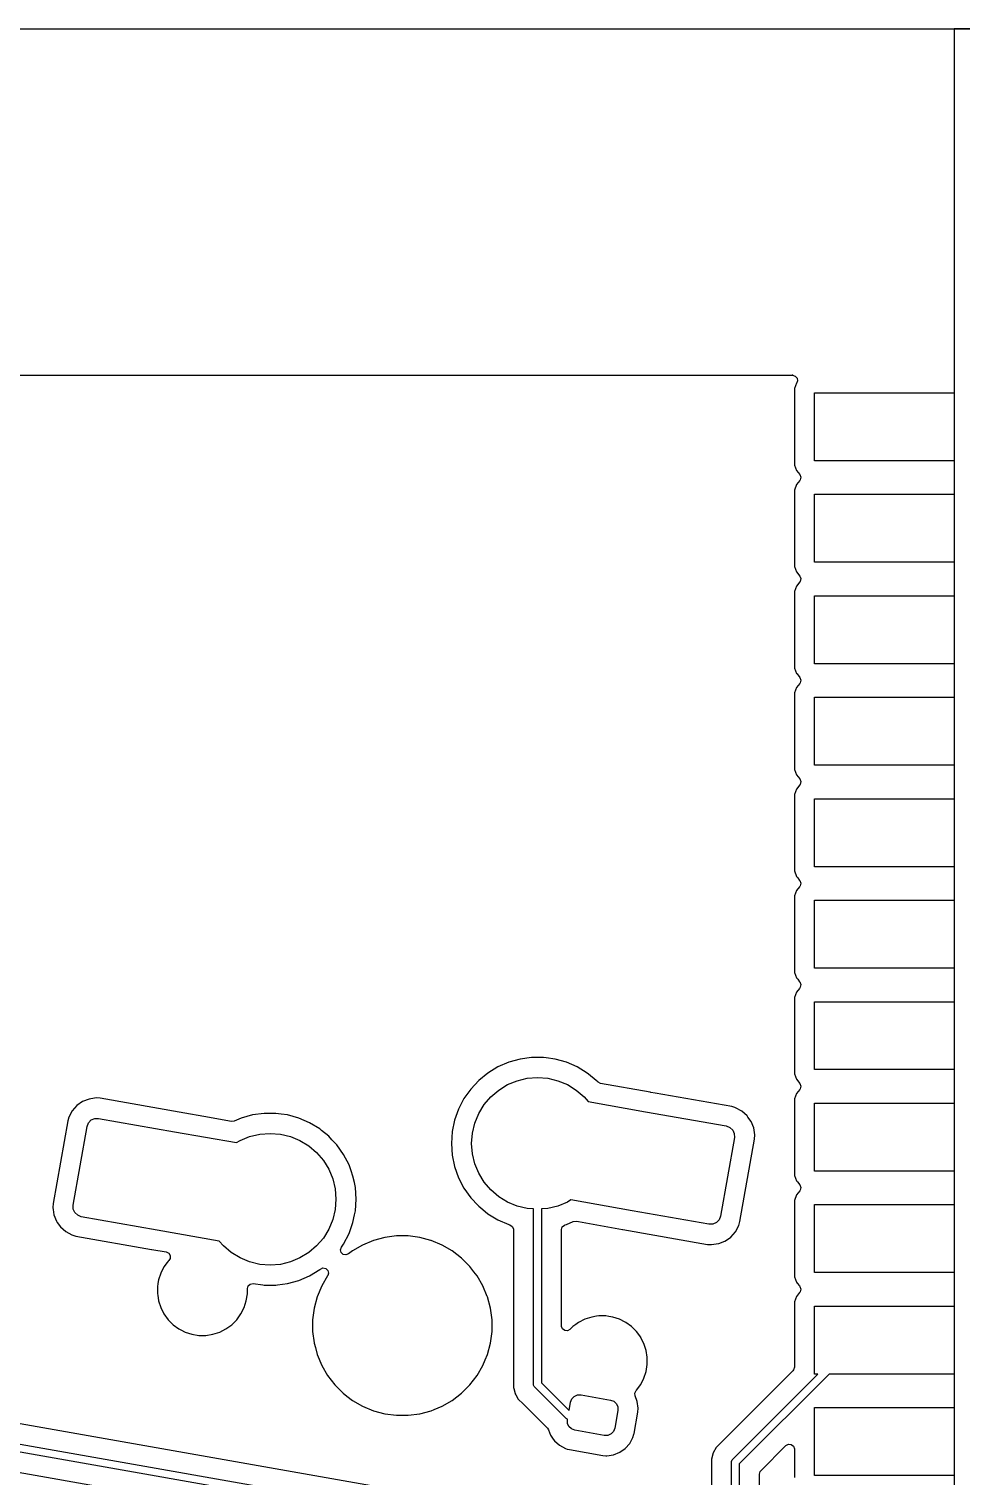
# Model space of a CAD drawing. Header units: millimetres. Extents: x 46 to 4458, y 59 to 1499.
# Drawn here: x 1813.52 to 1836.85, y 908.48 to 944.7 of the extents above; entities that cross this region are included whole.
import ezdxf

# ---------------------------------------------------------------- set-up
doc = ezdxf.new("R2010")
doc.units = ezdxf.units.MM
doc.layers.add('BLACK', color=7, linetype='Continuous')

msp = doc.modelspace()

# ---------------------------------------------------------------- linework, layer by layer
msp.add_lwpolyline([(1739.51188, 833.25441), (1638.06271, 833.5564), (1638.38771, 944.69762), (2107.13583, 944.69762), (2107.13583, 832.69492), (1950.85196, 832.69492)])
msp.add_lwpolyline([(1836.67813, 883.55889), (1852.75813, 883.55889), (1852.7581, 944.69762), (1836.6781, 944.69762)], close=True)
msp.add_point((1832.63461, 936.02944))
at = {"layer": 'BLACK', "linetype": 'Continuous'}
for p, q in [((1646.63262, 936.02944), (1832.63461, 936.02944)), ((1832.63461, 936.02944), (1832.70165, 936.00975)), ((1832.70165, 936.00975), (1832.74741, 935.95695)), ((1832.67827, 935.6433), (1832.67762, 935.63726)), ((1832.67762, 935.63726), (1832.67762, 935.63725)), ((1832.67762, 935.63725), (1832.67762, 933.84152)), ((1832.68403, 935.69687), (1832.67827, 935.6433)), ((1832.73432, 935.83172), (1832.68403, 935.69687)), ((1832.73857, 935.8395), (1832.73432, 935.83172)), ((1832.75735, 935.88779), (1832.73757, 935.84005)), ((1832.73757, 935.84005), (1832.73857, 935.8395)), ((1832.74741, 935.95695), (1832.75735, 935.88779)), ((1833.17812, 933.88939), (1833.17812, 935.58939)), ((1833.17812, 935.58939), (1836.67812, 935.58939)), ((1836.67812, 935.58939), (1836.67812, 933.88939)), ((1832.67762, 933.84152), (1832.67762, 933.84151)), ((1832.67762, 933.84151), (1832.68403, 933.7819)), ((1836.67812, 933.88939), (1833.17812, 933.88939)), ((1832.68403, 933.7819), (1832.73432, 933.64706)), ((1832.73432, 933.64706), (1832.73432, 933.64706)), ((1832.73432, 933.64706), (1832.8117, 933.5437)), ((1832.8117, 933.5437), (1832.83611, 933.47823)), ((1832.83611, 933.47823), (1832.82126, 933.40996)), ((1832.68403, 933.15687), (1832.67762, 933.09727)), ((1832.67762, 933.09727), (1832.67762, 933.09726)), ((1832.67762, 933.09726), (1832.67762, 933.09725)), ((1832.67762, 933.09725), (1832.67762, 931.30152)), ((1832.73432, 933.29172), (1832.68403, 933.15687)), ((1832.8117, 933.39508), (1832.73432, 933.29172)), ((1832.73432, 933.29172), (1832.73432, 933.29172)), ((1832.82126, 933.40996), (1832.8117, 933.39508)), ((1833.17812, 931.34939), (1833.17812, 933.04939)), ((1833.17812, 933.04939), (1836.67812, 933.04939)), ((1836.67812, 933.04939), (1836.67812, 931.34939)), ((1832.67762, 931.30152), (1832.67762, 931.30151)), ((1832.67762, 931.30151), (1832.68403, 931.2419)), ((1836.67812, 931.34939), (1833.17812, 931.34939)), ((1832.68403, 931.2419), (1832.73432, 931.10706)), ((1832.73432, 931.10706), (1832.73432, 931.10706)), ((1832.73432, 931.10706), (1832.8117, 931.0037)), ((1832.8117, 931.0037), (1832.83611, 930.93823)), ((1832.83611, 930.93823), (1832.82126, 930.86996)), ((1832.68403, 930.61687), (1832.67762, 930.55727)), ((1832.67762, 930.55727), (1832.67762, 930.55726)), ((1832.67762, 930.55726), (1832.67762, 930.55725)), ((1832.67762, 930.55725), (1832.67762, 928.76152)), ((1832.73432, 930.75172), (1832.68403, 930.61687)), ((1832.8117, 930.85508), (1832.73432, 930.75172)), ((1832.73432, 930.75172), (1832.73432, 930.75172)), ((1832.82126, 930.86996), (1832.8117, 930.85508)), ((1833.17812, 928.80939), (1833.17812, 930.50939)), ((1833.17812, 930.50939), (1836.67812, 930.50939)), ((1836.67812, 930.50939), (1836.67812, 928.80939)), ((1832.67762, 928.76152), (1832.67762, 928.76151)), ((1832.67762, 928.76151), (1832.68403, 928.7019)), ((1834.97812, 928.80939), (1833.17812, 928.80939)), ((1836.67812, 928.80939), (1834.97812, 928.80939)), ((1832.68403, 928.7019), (1832.73432, 928.56706)), ((1832.73432, 928.56706), (1832.73432, 928.56706)), ((1832.73432, 928.56706), (1832.74538, 928.55228)), ((1832.74538, 928.55228), (1832.81098, 928.46466)), ((1832.81098, 928.46466), (1832.8117, 928.4637)), ((1832.8117, 928.4637), (1832.83611, 928.39823)), ((1832.83611, 928.39823), (1832.82126, 928.32996)), ((1832.68403, 928.07687), (1832.67762, 928.01727)), ((1832.67762, 928.01727), (1832.67762, 928.01726)), ((1832.67762, 928.01726), (1832.67762, 928.01725)), ((1832.67762, 928.01725), (1832.67762, 926.22152)), ((1832.73432, 928.21172), (1832.68403, 928.07687)), ((1832.8117, 928.31508), (1832.73432, 928.21172)), ((1832.73432, 928.21172), (1832.73432, 928.21172)), ((1832.82126, 928.32996), (1832.8117, 928.31508)), ((1833.17812, 926.26939), (1833.17812, 927.96939)), ((1833.17812, 927.96939), (1836.67812, 927.96939)), ((1836.67812, 927.96939), (1836.67812, 926.26939)), ((1832.67762, 926.22152), (1832.67762, 926.22151)), ((1832.67762, 926.22151), (1832.68403, 926.1619)), ((1836.67812, 926.26939), (1833.17812, 926.26939)), ((1832.68403, 926.1619), (1832.73432, 926.02706)), ((1832.73432, 926.02706), (1832.73432, 926.02706)), ((1832.73432, 926.02706), (1832.8117, 925.9237)), ((1832.8117, 925.9237), (1832.83611, 925.85823)), ((1832.83611, 925.85823), (1832.82126, 925.78996)), ((1832.67772, 925.47818), (1832.67762, 925.47726)), ((1832.67762, 925.47726), (1832.67762, 925.47725)), ((1832.67762, 925.47725), (1832.67762, 923.68152)), ((1832.68403, 925.53687), (1832.67772, 925.47818)), ((1832.73432, 925.67172), (1832.68403, 925.53687)), ((1832.8117, 925.77508), (1832.73432, 925.67172)), ((1832.73432, 925.67172), (1832.73432, 925.67172)), ((1832.82126, 925.78996), (1832.8117, 925.77508)), ((1833.17812, 923.72939), (1833.17812, 925.42939)), ((1833.17812, 925.42939), (1836.67812, 925.42939)), ((1836.67812, 925.42939), (1836.67812, 923.72939)), ((1832.67762, 923.68152), (1832.67762, 923.68151)), ((1832.67762, 923.68151), (1832.68403, 923.6219)), ((1836.67812, 923.72939), (1833.17812, 923.72939)), ((1832.68403, 923.6219), (1832.73432, 923.48706)), ((1832.73432, 923.48706), (1832.73432, 923.48706)), ((1832.73432, 923.48706), (1832.76444, 923.44682)), ((1832.76444, 923.44682), (1832.80995, 923.38604)), ((1832.80995, 923.38604), (1832.8117, 923.3837)), ((1832.8117, 923.3837), (1832.83611, 923.31823)), ((1832.83611, 923.31823), (1832.82126, 923.24996)), ((1832.67803, 922.94107), (1832.67762, 922.93726)), ((1832.67762, 922.93726), (1832.67762, 922.93725)), ((1832.67762, 922.93725), (1832.67762, 921.14152)), ((1832.68403, 922.99687), (1832.67803, 922.94107)), ((1832.73432, 923.13172), (1832.68403, 922.99687)), ((1832.8067, 923.2284), (1832.73432, 923.13172)), ((1832.73432, 923.13172), (1832.73432, 923.13172)), ((1832.8117, 923.23508), (1832.8067, 923.2284)), ((1832.82126, 923.24996), (1832.8117, 923.23508)), ((1833.17812, 921.18939), (1833.17812, 922.88939)), ((1833.17812, 922.88939), (1836.67812, 922.88939)), ((1836.67812, 922.88939), (1836.67812, 921.18939)), ((1832.67762, 921.14152), (1832.67762, 921.14151)), ((1832.67762, 921.14151), (1832.68403, 921.0819)), ((1836.67812, 921.18939), (1833.17812, 921.18939)), ((1832.68403, 921.0819), (1832.73432, 920.94706)), ((1832.73432, 920.94706), (1832.73432, 920.94706)), ((1832.73432, 920.94706), (1832.76183, 920.91031)), ((1832.76183, 920.91031), (1832.80871, 920.84769)), ((1832.80871, 920.84769), (1832.8117, 920.8437)), ((1832.8117, 920.8437), (1832.83611, 920.77823)), ((1832.83611, 920.77823), (1832.82126, 920.70996)), ((1832.67832, 920.4038), (1832.67762, 920.39726)), ((1832.67762, 920.39726), (1832.67762, 920.39725)), ((1832.67762, 920.39725), (1832.67762, 918.60152)), ((1832.68403, 920.45687), (1832.67832, 920.4038)), ((1832.73432, 920.59172), (1832.68403, 920.45687)), ((1832.80239, 920.68264), (1832.73432, 920.59172)), ((1832.73432, 920.59172), (1832.73432, 920.59172)), ((1832.8117, 920.69508), (1832.80239, 920.68264)), ((1832.82126, 920.70996), (1832.8117, 920.69508)), ((1833.17812, 918.64939), (1833.17812, 920.34939)), ((1833.17812, 920.34939), (1836.67812, 920.34939)), ((1836.67812, 920.34939), (1836.67812, 918.64939)), ((1826.1032, 918.95392), (1825.81175, 918.91386)), ((1826.10321, 918.95392), (1826.1032, 918.95392)), ((1826.3974, 918.95392), (1826.10321, 918.95392)), ((1826.46758, 918.94428), (1826.3974, 918.95392)), ((1826.3974, 918.95392), (1826.3974, 918.95392)), ((1826.68886, 918.91386), (1826.46758, 918.94428)), ((1825.25862, 918.71728), (1825.00726, 918.56442)), ((1825.25863, 918.71728), (1825.25862, 918.71728)), ((1825.52846, 918.83449), (1825.25863, 918.71728)), ((1825.81174, 918.91386), (1825.52846, 918.83449)), ((1825.81175, 918.91386), (1825.81174, 918.91386)), ((1826.97215, 918.83449), (1826.68886, 918.91386)), ((1826.68886, 918.91386), (1826.68886, 918.91386)), ((1826.68886, 918.91386), (1826.68886, 918.91386)), ((1827.24198, 918.71728), (1826.97215, 918.83449)), ((1827.49335, 918.56442), (1827.24198, 918.71728)), ((1827.24198, 918.71728), (1827.24198, 918.71728)), ((1832.67762, 918.60152), (1832.67762, 918.60151)), ((1832.67762, 918.60151), (1832.68403, 918.5419)), ((1836.67812, 918.64939), (1833.17812, 918.64939)), ((1824.77905, 918.37876), (1824.57824, 918.16375)), ((1825.00726, 918.56442), (1824.77905, 918.37876)), ((1825.28046, 918.1383), (1825.50122, 918.27358)), ((1825.50122, 918.27358), (1825.74043, 918.37266)), ((1825.74043, 918.37266), (1825.99219, 918.43311)), ((1825.99219, 918.43311), (1826.2503, 918.45342)), ((1826.2503, 918.45342), (1826.50842, 918.43311)), ((1826.50842, 918.43311), (1826.76018, 918.37266)), ((1826.76018, 918.37266), (1826.99939, 918.27358)), ((1826.99939, 918.27358), (1827.22015, 918.1383)), ((1827.52819, 918.53608), (1827.49335, 918.56442)), ((1827.49335, 918.56442), (1827.49335, 918.56442)), ((1827.49335, 918.56442), (1827.49335, 918.56442)), ((1827.72156, 918.37876), (1827.52819, 918.53608)), ((1827.7573, 918.34049), (1827.72156, 918.37876)), ((1827.72156, 918.37876), (1827.72156, 918.37876)), ((1827.72156, 918.37876), (1827.72156, 918.37876)), ((1827.76378, 918.33405), (1827.7573, 918.34049)), ((1827.82638, 918.30302), (1827.76378, 918.33405)), ((1829.06515, 918.08459), (1827.82638, 918.30302)), ((1832.68403, 918.5419), (1832.73432, 918.40706)), ((1832.73432, 918.40706), (1832.73432, 918.40706)), ((1832.73432, 918.40706), (1832.8117, 918.3037)), ((1832.8117, 918.3037), (1832.83611, 918.23823)), ((1832.83611, 918.23823), (1832.82126, 918.16996)), ((1814.86525, 917.84901), (1814.72154, 917.74839)), ((1815.02829, 917.91379), (1814.86525, 917.84901)), ((1815.16717, 917.93413), (1815.02829, 917.91379)), ((1815.20188, 917.93921), (1815.16717, 917.93413)), ((1815.20189, 917.93921), (1815.20188, 917.93921)), ((1815.30493, 917.93171), (1815.20189, 917.93921)), ((1817.42171, 917.55846), (1815.30493, 917.93171)), ((1824.40858, 917.9234), (1824.27323, 917.66218)), ((1824.40859, 917.92341), (1824.40858, 917.9234)), ((1824.57824, 918.16375), (1824.40859, 917.92341)), ((1824.91543, 917.77327), (1825.08358, 917.97015)), ((1825.08358, 917.97015), (1825.28046, 918.1383)), ((1827.22015, 918.1383), (1827.41703, 917.97015)), ((1827.41703, 917.97015), (1827.52077, 917.84869)), ((1827.52077, 917.84869), (1828.954, 917.59597)), ((1829.08919, 918.08035), (1829.06515, 918.08459)), ((1829.19104, 918.06239), (1829.08919, 918.08035)), ((1831.10901, 917.72421), (1829.19104, 918.06239)), ((1829.19104, 918.06239), (1829.19104, 918.06239)), ((1832.68403, 917.91687), (1832.67762, 917.85727)), ((1832.67762, 917.85727), (1832.67762, 917.85726)), ((1832.67762, 917.85726), (1832.67762, 917.85725)), ((1832.67762, 917.85725), (1832.67762, 916.06152)), ((1832.73432, 918.05172), (1832.68403, 917.91687)), ((1832.8117, 918.15508), (1832.73432, 918.05172)), ((1832.73432, 918.05172), (1832.73432, 918.05172)), ((1832.82126, 918.16996), (1832.8117, 918.15508)), ((1814.6049, 917.61732), (1814.52164, 917.4629)), ((1814.72154, 917.74839), (1814.6049, 917.61732)), ((1817.42172, 917.55846), (1817.42171, 917.55846)), ((1817.42229, 917.55836), (1817.42172, 917.55846)), ((1817.90326, 917.47355), (1817.42229, 917.55836)), ((1817.42229, 917.55836), (1817.42229, 917.55836)), ((1819.11715, 917.51511), (1818.83386, 917.43574)), ((1819.40861, 917.55518), (1819.11715, 917.51512)), ((1819.11715, 917.51512), (1819.11715, 917.51511)), ((1819.70281, 917.55518), (1819.40861, 917.55518)), ((1819.40861, 917.55518), (1819.40861, 917.55518)), ((1819.83379, 917.53717), (1819.70281, 917.55518)), ((1819.70281, 917.55518), (1819.70281, 917.55518)), ((1819.99426, 917.51512), (1819.83379, 917.53717)), ((1819.99427, 917.51511), (1819.99426, 917.51512)), ((1819.99426, 917.51512), (1819.99426, 917.51512)), ((1820.27755, 917.43574), (1819.99427, 917.51511)), ((1824.27323, 917.66218), (1824.17471, 917.38498)), ((1824.68106, 917.3133), (1824.78014, 917.55251)), ((1824.78014, 917.55251), (1824.91543, 917.77327)), ((1828.954, 917.59597), (1828.954, 917.59597)), ((1828.954, 917.59597), (1830.97286, 917.23999)), ((1831.10903, 917.7242), (1831.10901, 917.72421)), ((1831.18716, 917.70204), (1831.10903, 917.7242)), ((1831.20842, 917.69601), (1831.18716, 917.70204)), ((1831.36285, 917.61275), (1831.20842, 917.69601)), ((1831.36285, 917.61274), (1831.36285, 917.61275)), ((1831.36285, 917.61275), (1831.36285, 917.61275)), ((1831.36285, 917.61275), (1831.36285, 917.61275)), ((1831.49391, 917.49612), (1831.36285, 917.61274)), ((1831.49391, 917.49611), (1831.49391, 917.49612)), ((1831.51717, 917.4629), (1831.49391, 917.49611)), ((1833.17812, 916.10939), (1833.17812, 917.80939)), ((1833.17812, 917.80939), (1836.67812, 917.80939)), ((1836.67812, 917.80939), (1836.67812, 916.10939)), ((1814.49344, 917.36349), (1814.12878, 915.29538)), ((1814.49345, 917.36351), (1814.49344, 917.36349)), ((1814.52164, 917.4629), (1814.49345, 917.36351)), ((1814.52164, 917.4629), (1814.52164, 917.4629)), ((1814.63036, 915.25772), (1814.97766, 917.22734)), ((1814.97766, 917.22734), (1815.01301, 917.31825)), ((1815.01301, 917.31825), (1815.08047, 917.38871)), ((1815.08047, 917.38871), (1815.16975, 917.428)), ((1815.16975, 917.428), (1815.26727, 917.43013)), ((1815.26727, 917.43013), (1817.16303, 917.09585)), ((1818.59035, 917.3524), (1817.90326, 917.47355)), ((1818.59195, 917.35213), (1818.59035, 917.3524)), ((1818.66128, 917.36078), (1818.59195, 917.35213)), ((1818.83386, 917.43574), (1818.66128, 917.36078)), ((1820.54738, 917.31854), (1820.27755, 917.43574)), ((1820.54739, 917.31854), (1820.54738, 917.31854)), ((1820.79875, 917.16568), (1820.54739, 917.31854)), ((1820.79876, 917.16568), (1820.79875, 917.16568)), ((1820.79876, 917.16567), (1820.79876, 917.16568)), ((1820.84308, 917.12961), (1820.79876, 917.16567)), ((1821.02696, 916.98001), (1820.84308, 917.12961)), ((1824.17471, 917.38497), (1824.11486, 917.09694)), ((1824.17471, 917.38498), (1824.17471, 917.38497)), ((1824.62062, 917.06154), (1824.68106, 917.3133)), ((1830.97286, 917.23999), (1831.06377, 917.20464)), ((1831.06377, 917.20464), (1831.13424, 917.13718)), ((1831.13424, 917.13718), (1831.17352, 917.0479)), ((1831.59454, 917.3524), (1831.51717, 917.4629)), ((1831.59604, 917.34861), (1831.59454, 917.3524)), ((1831.65931, 917.18936), (1831.59604, 917.34861)), ((1831.65931, 917.18935), (1831.65931, 917.18936)), ((1831.65931, 917.18936), (1831.65931, 917.18936)), ((1831.68474, 917.01577), (1831.65931, 917.18935)), ((1817.16303, 917.09585), (1817.16303, 917.09585)), ((1817.16303, 917.09585), (1818.71945, 916.82141)), ((1818.71945, 916.82141), (1818.80662, 916.87484)), ((1818.80662, 916.87484), (1819.04583, 916.97392)), ((1819.04583, 916.97392), (1819.29759, 917.03436)), ((1819.29759, 917.03436), (1819.55571, 917.05468)), ((1819.55571, 917.05468), (1819.81383, 917.03436)), ((1819.81383, 917.03436), (1820.06559, 916.97392)), ((1820.06559, 916.97392), (1820.30479, 916.87484)), ((1820.30479, 916.87484), (1820.52555, 916.73955)), ((1821.02697, 916.98001), (1821.02696, 916.98001)), ((1821.10642, 916.89494), (1821.02697, 916.98001)), ((1821.02697, 916.98001), (1821.02697, 916.98001)), ((1821.19189, 916.80342), (1821.10642, 916.89494)), ((1821.22778, 916.765), (1821.19189, 916.80342)), ((1821.39743, 916.52466), (1821.22778, 916.765)), ((1824.11485, 917.09693), (1824.09478, 916.80342)), ((1824.09478, 916.80342), (1824.11485, 916.50991)), ((1824.11486, 917.09694), (1824.11485, 917.09693)), ((1824.6003, 916.80342), (1824.62062, 917.06154)), ((1824.62062, 916.5453), (1824.6003, 916.80342)), ((1831.17565, 916.95038), (1830.82835, 914.98076)), ((1831.17352, 917.0479), (1831.17565, 916.95038)), ((1831.31257, 914.8446), (1831.67723, 916.91271)), ((1831.67723, 916.91271), (1831.68474, 917.01577)), ((1820.52555, 916.73955), (1820.72243, 916.5714)), ((1820.72243, 916.5714), (1820.89059, 916.37452)), ((1821.39743, 916.52465), (1821.39743, 916.52466)), ((1821.53278, 916.26344), (1821.39743, 916.52465)), ((1821.39743, 916.52465), (1821.39743, 916.52465)), ((1824.11485, 916.50991), (1824.11486, 916.50991)), ((1824.11486, 916.50991), (1824.17471, 916.22188)), ((1824.68106, 916.29354), (1824.62062, 916.5453)), ((1820.89059, 916.37452), (1821.02587, 916.15376)), ((1821.02587, 916.15376), (1821.12495, 915.91455)), ((1821.58611, 916.11337), (1821.53278, 916.26344)), ((1821.6313, 915.98624), (1821.58611, 916.11337)), ((1824.17471, 916.22188), (1824.17471, 916.22186)), ((1824.17471, 916.22186), (1824.27323, 915.94466)), ((1824.78014, 916.05434), (1824.68106, 916.29354)), ((1824.91543, 915.83358), (1824.78014, 916.05434)), ((1832.67762, 916.06152), (1832.67762, 916.06151)), ((1832.67762, 916.06151), (1832.68403, 916.0019)), ((1834.97812, 916.10939), (1833.17812, 916.10939)), ((1836.67812, 916.10939), (1834.97812, 916.10939)), ((1821.12495, 915.91455), (1821.18539, 915.66279)), ((1821.6313, 915.98622), (1821.6313, 915.98624)), ((1821.66567, 915.82084), (1821.6313, 915.98622)), ((1821.69116, 915.69819), (1821.66567, 915.82084)), ((1821.71123, 915.40468), (1821.69116, 915.69819)), ((1824.27323, 915.94466), (1824.40858, 915.68344)), ((1824.40858, 915.68344), (1824.40859, 915.68344)), ((1824.40859, 915.68344), (1824.57824, 915.4431)), ((1825.08358, 915.6367), (1824.91543, 915.83358)), ((1832.68403, 916.0019), (1832.73432, 915.86706)), ((1832.73432, 915.86706), (1832.73432, 915.86706)), ((1832.73432, 915.86706), (1832.75288, 915.84227)), ((1832.75288, 915.84227), (1832.81049, 915.76532)), ((1832.81049, 915.76532), (1832.8117, 915.7637)), ((1832.8117, 915.7637), (1832.83611, 915.69823)), ((1832.83611, 915.69823), (1832.82126, 915.62996)), ((1821.18539, 915.66279), (1821.20571, 915.40468)), ((1821.20571, 915.40468), (1821.18539, 915.14656)), ((1821.69116, 915.11116), (1821.71123, 915.40468)), ((1824.57824, 915.4431), (1824.61412, 915.40468)), ((1824.61412, 915.40468), (1824.73197, 915.27849)), ((1825.28046, 915.46854), (1825.08358, 915.6367)), ((1825.50122, 915.33326), (1825.28046, 915.46854)), ((1825.74043, 915.23418), (1825.50122, 915.33326)), ((1826.99939, 915.33326), (1826.76018, 915.23418)), ((1827.08656, 915.38668), (1826.99939, 915.33326)), ((1828.61836, 915.11659), (1827.08656, 915.38668)), ((1832.67937, 915.3335), (1832.67762, 915.31726)), ((1832.67762, 915.31726), (1832.67762, 915.31725)), ((1832.67762, 915.31725), (1832.67762, 913.52152)), ((1832.68403, 915.37687), (1832.67937, 915.3335)), ((1832.73432, 915.51172), (1832.68403, 915.37687)), ((1832.8117, 915.61508), (1832.73432, 915.51172)), ((1832.73432, 915.51172), (1832.73432, 915.51172)), ((1832.82126, 915.62996), (1832.8117, 915.61508)), ((1814.12154, 915.19603), (1814.12127, 915.19233)), ((1814.12127, 915.19233), (1814.12817, 915.14527)), ((1814.12878, 915.29538), (1814.12154, 915.19603)), ((1814.12817, 915.14527), (1814.1467, 915.01874)), ((1814.12878, 915.29538), (1814.12878, 915.29538)), ((1814.1467, 915.01874), (1814.21137, 914.85597)), ((1814.63249, 915.1602), (1814.63036, 915.25772)), ((1814.67178, 915.07091), (1814.63249, 915.1602)), ((1814.74224, 915.00346), (1814.67178, 915.07091)), ((1814.83315, 914.96811), (1814.74224, 915.00346)), ((1816.72891, 914.63383), (1814.83315, 914.96811)), ((1821.18539, 915.14656), (1821.12495, 914.8948)), ((1821.6313, 914.82313), (1821.67195, 915.01874)), ((1821.67195, 915.01874), (1821.69116, 915.11116)), ((1824.73197, 915.27849), (1824.77905, 915.22808)), ((1824.77905, 915.22808), (1824.88086, 915.14525)), ((1824.88086, 915.14525), (1825.00725, 915.04242)), ((1825.00725, 915.04242), (1825.00726, 915.04242)), ((1825.00726, 915.04242), (1825.00726, 915.04242)), ((1825.00726, 915.04242), (1825.25862, 914.88956)), ((1825.99219, 915.17374), (1825.74043, 915.23418)), ((1826.15082, 915.16125), (1825.99219, 915.17374)), ((1826.15222, 910.75153), (1826.15082, 915.16125)), ((1826.50842, 915.17374), (1826.34891, 915.16118)), ((1826.34891, 915.16118), (1826.35029, 910.80976)), ((1826.76018, 915.23418), (1826.50842, 915.17374)), ((1830.53874, 914.77797), (1828.61836, 915.11659)), ((1828.61836, 915.11659), (1828.61836, 915.11659)), ((1830.82835, 914.98076), (1830.793, 914.88985)), ((1833.17812, 913.56939), (1833.17812, 915.26939)), ((1833.17812, 915.26939), (1836.67812, 915.26939)), ((1836.67812, 915.26939), (1836.67812, 913.56939)), ((1814.21137, 914.85597), (1814.21148, 914.8557)), ((1814.21148, 914.8557), (1814.2318, 914.82668)), ((1814.2318, 914.82668), (1814.3121, 914.71198)), ((1814.3121, 914.71198), (1814.31211, 914.71198)), ((1814.31211, 914.71198), (1814.44316, 914.59535)), ((1814.44316, 914.59535), (1814.44316, 914.59535)), ((1814.44316, 914.59535), (1814.44316, 914.59535)), ((1814.44316, 914.59535), (1814.44317, 914.59535)), ((1814.44317, 914.59535), (1814.59759, 914.51208)), ((1818.28524, 914.35941), (1816.72891, 914.63383)), ((1816.72891, 914.63383), (1816.72891, 914.63383)), ((1821.02587, 914.65559), (1820.89059, 914.43483)), ((1821.12495, 914.8948), (1821.02587, 914.65559)), ((1821.53278, 914.54591), (1821.6313, 914.82312)), ((1821.6313, 914.82312), (1821.6313, 914.82313)), ((1821.6313, 914.82313), (1821.6313, 914.82313)), ((1825.25862, 914.88956), (1825.25863, 914.88956)), ((1825.25863, 914.88956), (1825.52846, 914.77235)), ((1825.52846, 914.77235), (1825.55926, 914.76373)), ((1825.55926, 914.76373), (1825.6185, 914.72669)), ((1825.6185, 914.72669), (1825.64831, 914.6635)), ((1825.64831, 914.6635), (1825.6498, 914.64432)), ((1825.6498, 914.64432), (1825.6498, 910.85756)), ((1826.8508, 914.64432), (1826.87049, 914.71136)), ((1826.8508, 912.23181), (1826.8508, 914.64432)), ((1826.87049, 914.71136), (1826.92329, 914.75712)), ((1826.92329, 914.75712), (1826.94135, 914.76373)), ((1826.94135, 914.76373), (1826.97214, 914.77235)), ((1826.97214, 914.77235), (1827.14473, 914.84732)), ((1827.14473, 914.84732), (1827.21406, 914.85597)), ((1827.21406, 914.85597), (1827.21566, 914.8557)), ((1827.21566, 914.8557), (1827.2786, 914.8446)), ((1827.2786, 914.8446), (1828.37743, 914.65085)), ((1828.37743, 914.65085), (1828.37744, 914.65085)), ((1828.37744, 914.65085), (1828.38372, 914.64974)), ((1828.38372, 914.64974), (1828.38372, 914.64974)), ((1828.38372, 914.64974), (1830.50108, 914.27639)), ((1830.63626, 914.7801), (1830.53874, 914.77797)), ((1830.72555, 914.81939), (1830.63626, 914.7801)), ((1830.793, 914.88985), (1830.72555, 914.81939)), ((1831.08448, 914.45971), (1831.20111, 914.59077)), ((1831.20111, 914.59077), (1831.28438, 914.7452)), ((1831.28438, 914.7452), (1831.31257, 914.8446)), ((1814.59759, 914.51208), (1814.69699, 914.48389)), ((1814.69699, 914.48389), (1816.58856, 914.15036)), ((1818.38898, 914.23795), (1818.28524, 914.35941)), ((1818.58586, 914.0698), (1818.38898, 914.23795)), ((1820.72243, 914.23795), (1820.52555, 914.0698)), ((1820.89059, 914.43483), (1820.72243, 914.23795)), ((1821.34207, 914.20628), (1821.39743, 914.2847)), ((1821.39743, 914.2847), (1821.53278, 914.54591)), ((1821.87195, 914.25892), (1821.61717, 914.11182)), ((1821.87196, 914.25893), (1821.87195, 914.25892)), ((1822.14376, 914.37151), (1821.87196, 914.25893)), ((1822.42796, 914.44766), (1822.14376, 914.37151)), ((1822.71964, 914.48606), (1822.42796, 914.44766)), ((1822.71965, 914.48606), (1822.71964, 914.48606)), ((1823.01387, 914.48606), (1822.71965, 914.48606)), ((1822.71965, 914.48606), (1822.71965, 914.48606)), ((1823.01388, 914.48606), (1823.01387, 914.48606)), ((1823.01387, 914.48606), (1823.01387, 914.48606)), ((1823.30556, 914.44766), (1823.01388, 914.48606)), ((1823.57619, 914.37515), (1823.30556, 914.44766)), ((1823.30556, 914.44766), (1823.30556, 914.44766)), ((1823.30556, 914.44766), (1823.30556, 914.44766)), ((1823.58975, 914.37151), (1823.57619, 914.37515)), ((1823.86155, 914.25893), (1823.58975, 914.37151)), ((1823.86157, 914.25892), (1823.86155, 914.25893)), ((1824.11635, 914.11182), (1823.86157, 914.25892)), ((1830.50108, 914.27639), (1830.60413, 914.26888)), ((1830.60413, 914.26888), (1830.77772, 914.29431)), ((1830.77772, 914.29431), (1830.78372, 914.29669)), ((1830.78372, 914.29669), (1830.94076, 914.35908)), ((1830.94076, 914.35908), (1830.97557, 914.38346)), ((1830.97557, 914.38346), (1831.08448, 914.45971)), ((1816.58856, 914.15036), (1816.58857, 914.15036)), ((1816.58857, 914.15036), (1816.59485, 914.14925)), ((1816.59485, 914.14925), (1816.59485, 914.14925)), ((1816.59485, 914.14925), (1816.95776, 914.08526)), ((1816.95776, 914.08526), (1817.02036, 914.05424)), ((1817.02391, 913.87547), (1817.00546, 913.85702)), ((1817.02036, 914.05424), (1817.05625, 913.99429)), ((1817.05403, 913.92445), (1817.02391, 913.87547)), ((1817.05625, 913.99429), (1817.05403, 913.92445)), ((1818.80662, 913.93451), (1818.58586, 914.0698)), ((1819.04583, 913.83543), (1818.80662, 913.93451)), ((1820.30479, 913.93451), (1820.06559, 913.83543)), ((1820.52555, 914.0698), (1820.30479, 913.93451)), ((1821.3196, 914.14215), (1821.34207, 914.20628)), ((1821.33526, 914.07405), (1821.3196, 914.14215)), ((1821.38525, 914.02524), (1821.33526, 914.07405)), ((1821.45369, 914.0112), (1821.38525, 914.02524)), ((1821.51886, 914.03639), (1821.45369, 914.0112)), ((1821.61716, 914.11182), (1821.51886, 914.03639)), ((1821.61717, 914.11182), (1821.61716, 914.11182)), ((1824.11636, 914.11182), (1824.11635, 914.11182)), ((1824.11635, 914.11182), (1824.11635, 914.11182)), ((1824.11636, 914.11181), (1824.11636, 914.11182)), ((1824.11636, 914.11182), (1824.11636, 914.11182)), ((1824.34977, 913.93272), (1824.11636, 914.11181)), ((1824.34978, 913.93271), (1824.34977, 913.93272)), ((1824.5578, 913.72468), (1824.34978, 913.93271)), ((1816.82089, 913.55584), (1816.76615, 913.38735)), ((1816.90132, 913.71369), (1816.82089, 913.55584)), ((1816.82089, 913.55584), (1816.82089, 913.55584)), ((1816.97974, 913.82161), (1816.90132, 913.71369)), ((1817.00545, 913.85701), (1816.97974, 913.82161)), ((1817.00546, 913.85701), (1817.00545, 913.85701)), ((1817.00546, 913.85702), (1817.00546, 913.85701)), ((1819.29759, 913.77499), (1819.04583, 913.83543)), ((1819.55571, 913.75468), (1819.29759, 913.77499)), ((1819.81383, 913.77499), (1819.55571, 913.75468)), ((1820.06559, 913.83543), (1819.81383, 913.77499)), ((1820.54739, 913.49082), (1820.79876, 913.64368)), ((1820.79876, 913.64368), (1820.81635, 913.65799)), ((1820.81635, 913.65799), (1820.88077, 913.68503)), ((1820.88077, 913.68503), (1820.94959, 913.67294)), ((1820.94959, 913.67294), (1821.00095, 913.62557)), ((1821.01854, 913.55796), (1820.99836, 913.49494)), ((1821.00095, 913.62557), (1821.01854, 913.55796)), ((1824.55781, 913.72467), (1824.5578, 913.72468)), ((1824.66015, 913.5913), (1824.55781, 913.72467)), ((1824.73691, 913.49126), (1824.66015, 913.5913)), ((1832.67762, 913.52152), (1832.67762, 913.52151)), ((1832.67762, 913.52151), (1832.68403, 913.4619)), ((1836.67812, 913.56939), (1833.17812, 913.56939)), ((1816.7514, 913.29424), (1816.73844, 913.21238)), ((1816.73844, 913.21238), (1816.73844, 913.03522)), ((1816.76615, 913.38735), (1816.7514, 913.29424)), ((1818.98944, 913.16958), (1819.00912, 913.23662)), ((1818.98944, 913.03522), (1818.98944, 913.16958)), ((1819.00912, 913.23662), (1819.06193, 913.28238)), ((1819.06193, 913.28238), (1819.13032, 913.29243)), ((1819.13032, 913.29243), (1819.37199, 913.25921)), ((1819.37199, 913.25921), (1819.40861, 913.25418)), ((1819.40861, 913.25418), (1819.40861, 913.25418)), ((1819.40861, 913.25418), (1819.70281, 913.25418)), ((1819.70281, 913.25418), (1819.73942, 913.25921)), ((1819.73942, 913.25921), (1819.99426, 913.29424)), ((1819.99426, 913.29424), (1820.27755, 913.37361)), ((1820.27755, 913.37361), (1820.54739, 913.49082)), ((1820.84949, 913.23646), (1820.73691, 912.96466)), ((1820.8495, 913.23648), (1820.84949, 913.23646)), ((1820.99661, 913.49127), (1820.8495, 913.23648)), ((1820.99772, 913.49293), (1820.99661, 913.49127)), ((1820.9979, 913.49351), (1820.99772, 913.49293)), ((1820.99863, 913.49478), (1820.9979, 913.49351)), ((1820.99836, 913.49494), (1820.99863, 913.49478)), ((1824.73692, 913.49125), (1824.73691, 913.49126)), ((1824.88402, 913.23648), (1824.73692, 913.49125)), ((1824.88402, 913.23646), (1824.88402, 913.23648)), ((1824.99368, 912.97172), (1824.88402, 913.23646)), ((1832.68403, 913.4619), (1832.73432, 913.32706)), ((1832.73432, 913.32706), (1832.73432, 913.32706)), ((1832.73432, 913.32706), (1832.75064, 913.30526)), ((1832.75064, 913.30526), (1832.80202, 913.23662)), ((1832.80202, 913.23662), (1832.8117, 913.2237)), ((1832.8117, 913.2237), (1832.83611, 913.15823)), ((1832.83611, 913.15823), (1832.82126, 913.08996)), ((1816.73844, 913.03522), (1816.74399, 913.00018)), ((1816.74399, 913.00018), (1816.76615, 912.86024)), ((1816.76615, 912.86024), (1816.82089, 912.69176)), ((1818.90698, 912.69176), (1818.96172, 912.86024)), ((1818.96172, 912.86024), (1818.98944, 913.03522)), ((1820.73691, 912.96466), (1820.66076, 912.68046)), ((1824.99661, 912.96465), (1824.99368, 912.97172)), ((1825.07276, 912.68046), (1824.99661, 912.96465)), ((1832.68403, 912.83687), (1832.67762, 912.77727)), ((1832.67762, 912.77727), (1832.67762, 912.77726)), ((1832.67762, 912.77726), (1832.67762, 912.77725)), ((1832.67762, 912.77725), (1832.67762, 911.20004)), ((1832.73432, 912.97172), (1832.68403, 912.83687)), ((1832.80824, 913.07045), (1832.73432, 912.97172)), ((1832.73432, 912.97172), (1832.73432, 912.97172)), ((1832.8117, 913.07508), (1832.80824, 913.07045)), ((1832.82126, 913.08996), (1832.8117, 913.07508)), ((1816.82089, 912.69176), (1816.82089, 912.69176)), ((1816.82089, 912.69176), (1816.88995, 912.55622)), ((1816.88995, 912.55622), (1816.90132, 912.53391)), ((1816.90132, 912.53391), (1817.00545, 912.39058)), ((1818.72242, 912.39058), (1818.82655, 912.53391)), ((1818.82655, 912.53391), (1818.90698, 912.69176)), ((1820.66076, 912.68046), (1820.62236, 912.38878)), ((1825.11116, 912.38877), (1825.07276, 912.68046)), ((1827.60603, 912.45732), (1827.43754, 912.40258)), ((1827.72486, 912.47614), (1827.60603, 912.45732)), ((1827.781, 912.48503), (1827.72486, 912.47614)), ((1827.95816, 912.48503), (1827.781, 912.48503)), ((1828.03286, 912.4732), (1827.95816, 912.48503)), ((1828.13314, 912.45732), (1828.03286, 912.4732)), ((1828.30162, 912.40258), (1828.13314, 912.45732)), ((1833.17812, 911.02939), (1833.17812, 912.72939)), ((1833.17812, 912.72939), (1836.67812, 912.72939)), ((1836.67812, 912.72939), (1836.67812, 911.02939)), ((1817.00545, 912.39058), (1817.13072, 912.26531)), ((1817.13072, 912.26531), (1817.27405, 912.16118)), ((1817.27405, 912.16118), (1817.32256, 912.13647)), ((1817.32256, 912.13647), (1817.43189, 912.08076)), ((1817.43189, 912.08076), (1817.4319, 912.08075)), ((1817.4319, 912.08075), (1817.51614, 912.05338)), ((1817.51614, 912.05338), (1817.60038, 912.02601)), ((1818.12749, 912.02601), (1818.29598, 912.08076)), ((1818.29598, 912.08076), (1818.45383, 912.16118)), ((1818.45383, 912.16118), (1818.59715, 912.26531)), ((1818.59715, 912.26531), (1818.72242, 912.39058)), ((1820.62236, 912.38878), (1820.62236, 912.38876)), ((1820.62236, 912.38876), (1820.62236, 912.09457)), ((1820.62236, 912.09457), (1820.62236, 912.09455)), ((1820.62236, 912.09455), (1820.65916, 911.815)), ((1825.07276, 911.80286), (1825.11116, 912.09456)), ((1825.11116, 912.09456), (1825.11116, 912.38877)), ((1826.85112, 912.22297), (1826.8508, 912.23181)), ((1826.87554, 912.1575), (1826.85112, 912.22297)), ((1826.93147, 912.11563), (1826.87554, 912.1575)), ((1827.00116, 912.11065), (1826.93147, 912.11563)), ((1827.06248, 912.14413), (1827.00116, 912.11065)), ((1827.13637, 912.21801), (1827.06248, 912.14413)), ((1827.20864, 912.27052), (1827.13637, 912.21801)), ((1827.13637, 912.21801), (1827.13637, 912.21801)), ((1827.13637, 912.21801), (1827.13637, 912.21801)), ((1827.27969, 912.32215), (1827.20864, 912.27052)), ((1827.43754, 912.40257), (1827.27969, 912.32215)), ((1827.43754, 912.40258), (1827.43754, 912.40257)), ((1828.30162, 912.40257), (1828.30162, 912.40258)), ((1828.44516, 912.32944), (1828.30162, 912.40257)), ((1828.45947, 912.32215), (1828.44516, 912.32944)), ((1828.6028, 912.21801), (1828.45947, 912.32215)), ((1828.72807, 912.09275), (1828.6028, 912.21801)), ((1828.8322, 911.94942), (1828.72807, 912.09275)), ((1817.60038, 912.02601), (1817.77536, 911.9983)), ((1817.77536, 911.9983), (1817.77536, 911.9983)), ((1817.77536, 911.9983), (1817.95251, 911.9983)), ((1817.95251, 911.9983), (1817.95252, 911.9983)), ((1817.95252, 911.9983), (1818.12749, 912.02601)), ((1820.65916, 911.815), (1820.66076, 911.80286)), ((1820.66076, 911.80286), (1820.69041, 911.69223)), ((1820.69041, 911.69223), (1820.73691, 911.51867)), ((1824.99661, 911.51868), (1825.07276, 911.80286)), ((1828.83783, 911.93836), (1828.8322, 911.94942)), ((1828.91262, 911.79157), (1828.83783, 911.93836)), ((1828.96737, 911.62309), (1828.91262, 911.79157)), ((1828.91262, 911.79157), (1828.91262, 911.79157)), ((1820.73691, 911.51867), (1820.84949, 911.24687)), ((1824.88402, 911.24686), (1824.93992, 911.38183)), ((1824.93992, 911.38183), (1824.99661, 911.51867)), ((1824.99661, 911.51867), (1824.99661, 911.51868)), ((1824.99661, 911.51867), (1824.99661, 911.51867)), ((1828.99508, 911.44811), (1828.96737, 911.62309)), ((1828.99508, 911.27095), (1828.99508, 911.44811)), ((1820.84949, 911.24687), (1820.8495, 911.24685)), ((1820.8495, 911.24685), (1820.9966, 910.99208)), ((1820.9966, 910.99208), (1820.99661, 910.99206)), ((1820.99661, 910.99206), (1821.17571, 910.75866)), ((1824.55781, 910.75865), (1824.73691, 910.99207)), ((1824.73691, 910.99207), (1824.88402, 911.24686)), ((1828.91262, 910.92749), (1828.96737, 911.09598)), ((1828.96737, 911.09598), (1828.99508, 911.27095)), ((1832.6413, 911.11235), (1830.72109, 909.19215)), ((1831.11894, 908.87946), (1833.26696, 911.02939)), ((1833.54698, 911.02939), (1831.2997, 908.78012)), ((1832.65793, 911.133), (1832.6413, 911.11235)), ((1832.67762, 911.20004), (1832.65793, 911.133)), ((1833.26696, 911.02939), (1833.17812, 911.02939)), ((1836.67812, 911.02939), (1833.54698, 911.02939)), ((1821.17571, 910.75866), (1821.17571, 910.75865)), ((1821.17571, 910.75865), (1821.38374, 910.55062)), ((1824.34977, 910.55061), (1824.55781, 910.75865)), ((1825.6498, 910.85756), (1825.6498, 910.85754)), ((1825.6498, 910.85754), (1825.6498, 910.69183)), ((1825.6498, 910.69183), (1825.6498, 910.69183)), ((1825.6498, 910.69183), (1825.65597, 910.66881)), ((1825.65597, 910.66881), (1825.69073, 910.5391)), ((1826.15222, 910.75138), (1826.15222, 910.75153)), ((1826.16716, 910.71533), (1826.15222, 910.75138)), ((1826.17959, 910.70017), (1826.16716, 910.71533)), ((1826.96513, 909.91735), (1826.17959, 910.70017)), ((1826.35029, 910.80976), (1827.04186, 910.12058)), ((1828.68333, 910.55171), (1828.71551, 910.61373)), ((1828.71551, 910.61373), (1828.71735, 910.6156)), ((1828.71735, 910.6156), (1828.72806, 910.62631)), ((1828.72806, 910.62631), (1828.72807, 910.62632)), ((1828.72806, 910.62631), (1828.72806, 910.62631)), ((1828.72807, 910.62632), (1828.8322, 910.76964)), ((1828.8322, 910.76964), (1828.91262, 910.92749)), ((1826.11236, 907.52695), (1809.44942, 910.46507)), ((1821.38374, 910.55062), (1821.38375, 910.55061)), ((1821.38375, 910.55061), (1821.47957, 910.47709)), ((1821.47957, 910.47709), (1821.61716, 910.37151)), ((1821.61716, 910.37151), (1821.61717, 910.37151)), ((1821.61717, 910.37151), (1821.87195, 910.22441)), ((1823.86156, 910.2244), (1824.11636, 910.37151)), ((1824.11636, 910.37151), (1824.34977, 910.55061)), ((1825.69073, 910.5391), (1825.69305, 910.53508)), ((1825.69305, 910.53508), (1825.70647, 910.51184)), ((1825.70647, 910.51184), (1825.70647, 910.51184)), ((1825.70647, 910.51184), (1825.76978, 910.40218)), ((1825.76978, 910.40218), (1825.76978, 910.40217)), ((1825.76978, 910.40217), (1825.88865, 910.2833)), ((1825.88865, 910.2833), (1825.88866, 910.2833)), ((1825.88866, 910.2833), (1826.49729, 909.67466)), ((1827.04186, 910.12058), (1827.07813, 910.32627)), ((1827.07813, 910.32627), (1827.10995, 910.40809)), ((1827.10995, 910.40809), (1827.17066, 910.47151)), ((1827.17066, 910.47151), (1827.25102, 910.50686)), ((1827.25102, 910.50686), (1827.33879, 910.50878)), ((1827.33879, 910.50878), (1828.07739, 910.37854)), ((1828.07739, 910.37854), (1828.15921, 910.34672)), ((1828.15921, 910.34672), (1828.22263, 910.28602)), ((1828.22263, 910.28602), (1828.25799, 910.20566)), ((1828.68979, 910.48214), (1828.68333, 910.55171)), ((1828.74387, 910.34601), (1828.68979, 910.48214)), ((1828.76845, 910.17821), (1828.74387, 910.34601)), ((1808.90449, 910.05246), (1826.48339, 906.95329)), ((1821.87195, 910.22441), (1821.87196, 910.2244)), ((1821.87196, 910.2244), (1822.14376, 910.11182)), ((1822.14376, 910.11182), (1822.14377, 910.11182)), ((1822.14377, 910.11182), (1822.14377, 910.11181)), ((1822.14377, 910.11181), (1822.42796, 910.03567)), ((1822.42796, 910.03567), (1822.71965, 909.99726)), ((1822.71965, 909.99726), (1822.71966, 909.99726)), ((1822.71966, 909.99726), (1823.01386, 909.99726)), ((1823.01386, 909.99726), (1823.01387, 909.99726)), ((1823.01387, 909.99726), (1823.30556, 910.03567)), ((1823.30556, 910.03567), (1823.58975, 910.11181)), ((1823.58975, 910.11181), (1823.66308, 910.14219)), ((1823.66308, 910.14219), (1823.86155, 910.2244)), ((1823.86155, 910.2244), (1823.86156, 910.2244)), ((1823.86156, 910.2244), (1823.86156, 910.2244)), ((1827.00118, 909.90242), (1826.96513, 909.91735)), ((1826.99999, 909.8831), (1827.00336, 909.9022)), ((1827.00191, 909.79533), (1826.99999, 909.8831)), ((1827.00336, 909.9022), (1827.00118, 909.90242)), ((1828.2599, 910.11789), (1828.18176, 909.67473)), ((1828.25799, 910.20566), (1828.2599, 910.11789)), ((1828.66626, 909.54021), (1828.76119, 910.07859)), ((1828.76119, 910.07859), (1828.76845, 910.17821)), ((1833.17812, 908.48939), (1833.17812, 910.18939)), ((1833.17812, 910.18939), (1836.67812, 910.18939)), ((1836.67812, 910.18939), (1836.67812, 908.48939)), ((1826.44899, 906.75822), (1808.87009, 909.85739)), ((1826.49729, 909.67466), (1826.52485, 909.63276)), ((1826.52485, 909.63276), (1826.57864, 909.49738)), ((1827.03726, 909.71498), (1827.00191, 909.79533)), ((1827.10068, 909.65427), (1827.03726, 909.71498)), ((1827.1825, 909.62245), (1827.10068, 909.65427)), ((1827.92111, 909.49222), (1827.1825, 909.62245)), ((1828.08923, 909.52949), (1828.00888, 909.49413)), ((1828.14994, 909.59291), (1828.08923, 909.52949)), ((1828.18176, 909.67473), (1828.14994, 909.59291)), ((1828.63901, 909.44411), (1828.66247, 909.52684)), ((1828.66247, 909.52684), (1828.66626, 909.54019)), ((1828.66626, 909.5402), (1828.66626, 909.54021)), ((1828.66626, 909.54019), (1828.66626, 909.5402)), ((1809.24087, 909.28232), (1825.90381, 906.34419)), ((1826.57864, 909.49738), (1826.57864, 909.49737)), ((1826.57864, 909.49737), (1826.57864, 909.49737)), ((1826.57864, 909.49737), (1826.64417, 909.40377)), ((1826.64417, 909.40377), (1826.67592, 909.35844)), ((1826.67592, 909.35844), (1826.67592, 909.35844)), ((1826.67592, 909.35844), (1826.80261, 909.24569)), ((1826.80261, 909.24569), (1826.80261, 909.24569)), ((1826.80261, 909.24569), (1826.80261, 909.24569)), ((1826.80261, 909.24569), (1826.95189, 909.1652)), ((1826.95189, 909.1652), (1826.99392, 909.15328)), ((1828.00888, 909.49413), (1827.92111, 909.49222)), ((1828.30685, 909.07086), (1828.44577, 909.16814)), ((1828.44577, 909.16814), (1828.55852, 909.29483)), ((1828.55852, 909.29483), (1828.63901, 909.44411)), ((1830.72109, 909.19214), (1830.68463, 909.129)), ((1830.72109, 909.19215), (1830.72109, 909.19214)), ((1831.83843, 908.61101), (1832.46594, 909.23853)), ((1832.46594, 909.23853), (1832.52726, 909.27201)), ((1832.52726, 909.27201), (1832.59695, 909.26702)), ((1832.59695, 909.26702), (1832.65289, 909.22515)), ((1832.65289, 909.22515), (1832.6773, 909.15969)), ((1832.6773, 909.15969), (1832.67762, 909.15084)), ((1826.99392, 909.15328), (1827.04797, 909.13795)), ((1827.04797, 909.13795), (1827.04797, 909.13795)), ((1827.04797, 909.13795), (1827.04798, 909.13795)), ((1827.04798, 909.13795), (1827.88181, 908.99093)), ((1827.88181, 908.99093), (1827.9615, 908.98512)), ((1827.9615, 908.98512), (1827.98142, 908.98367)), ((1827.98142, 908.98367), (1828.14923, 909.00825)), ((1827.98142, 908.98367), (1827.98142, 908.98367)), ((1827.98142, 908.98367), (1827.98142, 908.98367)), ((1828.14923, 909.00825), (1828.30685, 909.07086)), ((1830.64203, 909.05521), (1830.60111, 908.90249)), ((1830.60111, 908.90249), (1830.60111, 908.90248)), ((1830.60111, 908.90248), (1830.60111, 908.73438)), ((1830.67573, 909.11358), (1830.64203, 909.05521)), ((1830.68463, 909.129), (1830.67573, 909.11358)), ((1831.10161, 908.82343), (1831.10353, 908.84294)), ((1831.10352, 893.90463), (1831.10161, 908.82343)), ((1831.10353, 908.84294), (1831.11846, 908.87899)), ((1831.11846, 908.87899), (1831.11894, 908.87946)), ((1832.67762, 909.15084), (1832.67762, 908.44152)), ((1830.60111, 908.73438), (1830.60111, 908.73437)), ((1830.60111, 908.73437), (1830.60111, 894.16141)), ((1831.2997, 908.78012), (1831.30161, 893.86131)), ((1831.80211, 908.52333), (1831.8218, 908.59037)), ((1831.80211, 905.48198), (1831.80211, 908.52333)), ((1831.8218, 908.59037), (1831.83843, 908.61101)), ((1836.67812, 908.48939), (1833.17812, 908.48939))]:
    msp.add_line(p, q, dxfattribs=at)

doc.saveas('drawing.dxf')
